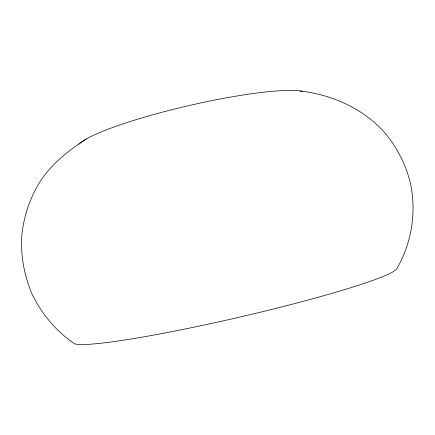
<?xml version="1.0" encoding="UTF-8"?>
<svg xmlns="http://www.w3.org/2000/svg" width="435" height="435" viewBox="0 0 435 435"><rect width="100%" height="100%" fill="white"/><g stroke="black" fill="none" stroke-linecap="round" stroke-linejoin="round"><path stroke-width="0.65" d="M86.538 138.841C68.431 150.602 51.042 164.136 39.406 182.667C29.803 198.496 23.876 216.26 21.919 234.666C20.325 254.692 24.066 274.605 31.641 293.136C41.189 313.494 55.903 330.981 74.428 343.732A166.333 12.724 -13 0 0 244.921 315.892A166.333 12.724 -13 0 0 397.139 268.101C411.863 242.48 416.599 211.834 410.363 182.95C405.92 165.121 397.623 148.487 386.024 134.23C364.563 108.973 332.471 94.732 299.981 90.953M78.827 144.202A118.924 16.47 -13 0 1 184.81 106.548A118.924 16.47 -13 0 1 302.548 91.372"/></g></svg>
